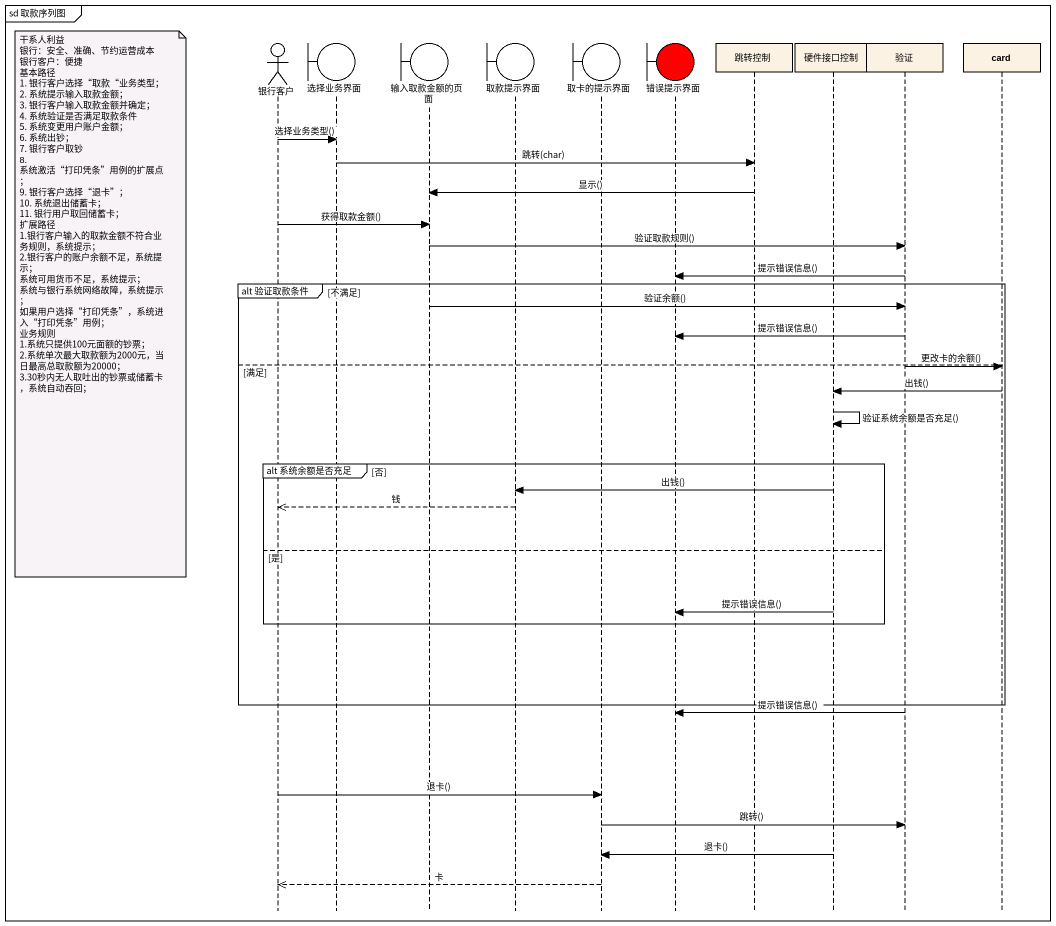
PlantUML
@startuml
mainframe sd 取款序列图
hide footbox
actor 银行客户
boundary 选择业务界面
boundary 输入取款金额的页面
boundary 取款提示界面
boundary 取卡的提示界面
boundary 错误提示界面 #FF0000
participant 跳转控制
participant 硬件接口控制
participant 验证
participant "card" as card_

银行客户 -> 选择业务界面 : 选择业务类型()
选择业务界面 -> 跳转控制 : 跳转(char)
跳转控制 -> 输入取款金额的页面 : 显示()
银行客户 -> 输入取款金额的页面 : 获得取款金额()
输入取款金额的页面 -> 验证 : 验证取款规则()
验证 -> 错误提示界面 : 提示错误信息()
group alt 验证取款条件 [不满足]
  note left of 银行客户
    干系人利益
    银行：安全、准确、节约运营成本
    银行客户：便捷
    基本路径
    1. 银行客户选择“取款“业务类型；
    2. 系统提示输入取款金额；
    3. 银行客户输入取款金额并确定；
    4. 系统验证是否满足取款条件
    5. 系统变更用户账户金额；
    6. 系统出钞；
    7. 银行客户取钞
    8. 系统激活“打印凭条”用例的扩展点；
    9. 银行客户选择“退卡”；
    10. 系统退出储蓄卡；
    11. 银行用户取回储蓄卡；
    扩展路径
    1.银行客户输入的取款金额不符合业务规则，系统提示；
    2.银行客户的账户余额不足，系统提示；
    系统可用货币不足，系统提示；
    系统与银行系统网络故障，系统提示；
    如果用户选择“打印凭条”，系统进入“打印凭条”用例；
    业务规则
    1.系统只提供100元面额的钞票；
    2.系统单次最大取款额为2000元，当日最高总取款额为20000；
    3.30秒内无人取吐出的钞票或储蓄卡，系统自动吞回；
  end note
  输入取款金额的页面 -> 验证 : 验证余额()
  验证 -> 错误提示界面 : 提示错误信息()
else 满足
  验证 -> card_ : 更改卡的余额()
  card_ -> 硬件接口控制 : 出钱()
  硬件接口控制 -> 硬件接口控制 : 验证系统余额是否充足()
  group alt 系统余额是否充足 [否]
    硬件接口控制 -> 取款提示界面 : 出钱()
    取款提示界面 -->> 银行客户 : 钱
  else 是
    硬件接口控制 -> 错误提示界面 : 提示错误信息()
  end
end
验证 -> 错误提示界面 : 提示错误信息()
银行客户 -> 取卡的提示界面 : 退卡()
取卡的提示界面 -> 验证 : 跳转()
硬件接口控制 -> 取卡的提示界面 : 退卡()
取卡的提示界面 -->> 银行客户 : 卡
@enduml
